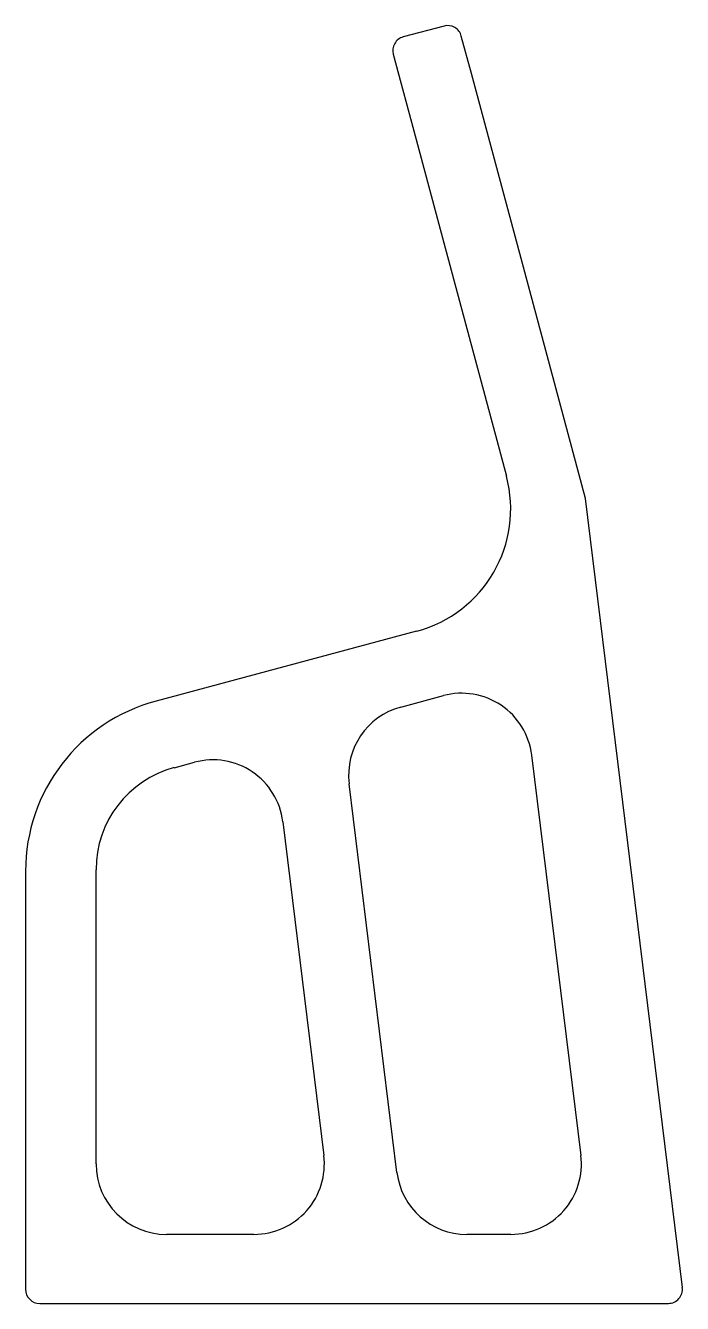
# Model space of a CAD drawing. Extents: x 1205 to 1298, y 827 to 1008.
import ezdxf

# ---------------------------------------------------------------- set-up
doc = ezdxf.new("R2010")
doc.units = 0
doc.layers.get('0').update_dxf_attribs({"linetype": 'CONTINUOUS'})

msp = doc.modelspace()

# ---------------------------------------------------------------- linework, layer by layer
for p, q in [((1264.27, 1008.31), (1258.48, 1006.76)), ((1268.15, 1001.56), (1266.72, 1006.9)), ((1257.07, 1004.31), (1260.31, 992.22)), ((1275.71, 973.36), (1268.15, 1001.56)), ((1260.31, 992.22), (1264.24, 977.53)), ((1264.24, 977.53), (1273.11, 944.43)), ((1284.32, 941.22), (1275.71, 973.36)), ((1298.08, 829.2), (1284.32, 941.22)), ((1260.38, 922.38), (1223.42, 912.47)), ((1258.13, 911.63), (1264.18, 913.25)), ((1226, 903.02), (1228.87, 903.79)), ((1276.7, 904.82), (1283.68, 847.98)), ((1257.59, 845.54), (1250.81, 900.75)), ((1241.39, 895.35), (1247.21, 847.97)), ((1204.89, 888.32), (1204.89, 828.96)), ((1214.89, 846.76), (1214.89, 888.54)), ((1237.29, 836.76), (1224.89, 836.76)), ((1273.76, 836.76), (1267.51, 836.76)), ((1206.9, 826.96), (1296.1, 826.96))]:
    msp.add_line(p, q)
for centre, radius, start, end in [((1264.79, 1006.38), 2, 15, 105), ((1259, 1004.83), 2, 105, 195.0271), ((1255.73, 939.77), 18, 285, 15), ((1266.78, 903.59), 10, 7.0194, 105.0467), ((1229.89, 888.33), 25, 105.0187, 180.0198), ((1260.73, 901.97), 10, 105.0467, 187.031), ((1231.47, 894.13), 10, 7.0114, 105.0467), ((1229.89, 888.54), 15, 105.0381, 180), ((1237.29, 846.76), 10, 270.0486, 7), ((1273.76, 846.76), 10, 270, 7.0259), ((1224.89, 846.76), 10, 180, 270), ((1267.51, 846.76), 10, 187, 270), ((1296.09, 828.96), 2, 270.1099, 7.0529), ((1206.89, 828.96), 2, 180, 270.1512)]:
    msp.add_arc(centre, radius, start, end)

doc.saveas('drawing.dxf')
